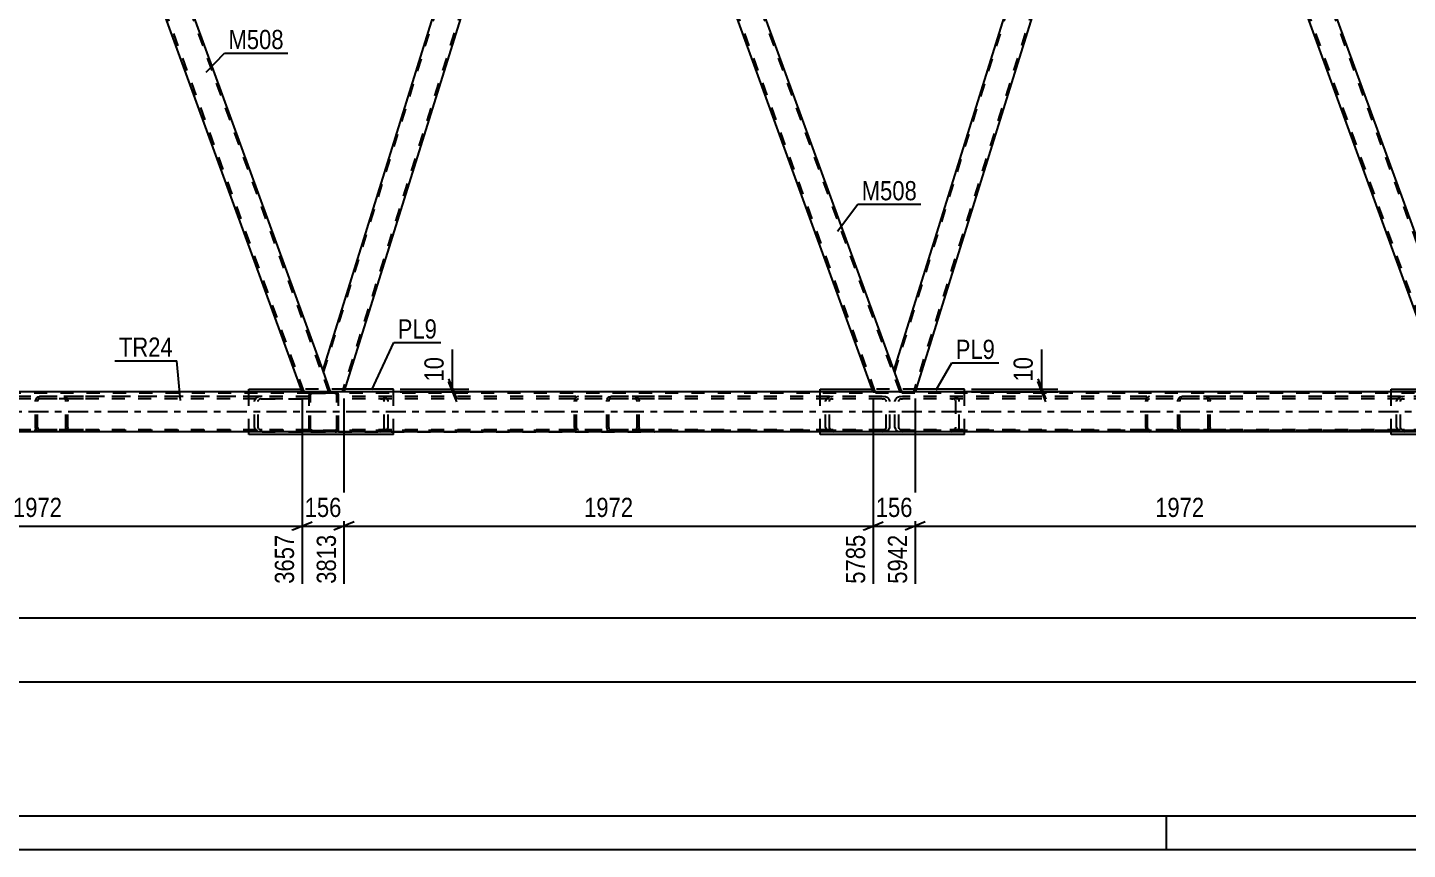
# Model space of a CAD drawing. Header units: millimetres. Extents: x -808 to 381, y -747 to 94.
# Drawn here: x -628.6 to -423, y -746.7 to -624.1 of the extents above; entities that cross this region are included whole.
import ezdxf

# ---------------------------------------------------------------- set-up
doc = ezdxf.new("R2010")
doc.units = ezdxf.units.MM
doc.linetypes.add('DXK_LINE_DOT2', pattern=[3.9198, 1.9599, -1.9599])
doc.linetypes.add('DXK_LINE_DOT3', pattern=[5.9187, 2.979, -0.9799, 0.9799, -0.9799])
doc.styles.add('Arial Narrow', font='ARIALN.TTF', dxfattribs={"height": 0.2})

# ---------------------------------------------------------------- blocks, each defined once
blk = doc.blocks.new('Unknown-232923327-64945')
at = {"color": 5, "linetype": 'Continuous'}
for p, q in [((-802.88, -741.68), (376.12, -741.68)), ((-458.88, -746.68), (-458.88, -741.68)), ((-807.88, -746.68), (381.12, -746.68))]:
    blk.add_line(p, q, dxfattribs=at)
blk = doc.blocks.new('Part-232923327-77281 - 77190')
at = {"color": 7, "linetype": 'DXK_LINE_DOT2'}
for p, q in [((-458.48, -679.14), (-464.3, -679.14)), ((-458.48, -679.46), (-464.3, -679.46)), ((-461.93, -679.53), (-461.97, -679.78)), ((-461.97, -683.78), (-461.97, -679.78)), ((-461.8, -679.33), (-461.93, -679.53)), ((-461.61, -679.19), (-461.8, -679.33)), ((-461.68, -679.78), (-461.66, -679.66)), ((-461.68, -683.78), (-461.68, -679.78)), ((-461.66, -679.66), (-461.6, -679.55)), ((-461.39, -679.14), (-461.61, -679.19)), ((-461.6, -679.55), (-461.5, -679.48)), ((-461.5, -679.48), (-461.39, -679.46)), ((-458.48, -684.1), (-464.3, -684.1)), ((-458.48, -684.42), (-464.3, -684.42)), ((-461.97, -683.78), (-461.93, -684.02)), ((-461.93, -684.02), (-461.8, -684.23)), ((-461.8, -684.23), (-461.61, -684.37)), ((-461.66, -683.9), (-461.68, -683.78)), ((-461.6, -684.01), (-461.66, -683.9)), ((-461.61, -684.37), (-461.39, -684.42)), ((-461.5, -684.08), (-461.6, -684.01)), ((-461.39, -684.1), (-461.5, -684.08))]:
    blk.add_line(p, q, dxfattribs=at)
blk = doc.blocks.new('Part-232923327-77282 - 77190')
at = {"color": 7, "linetype": 'DXK_LINE_DOT2'}
for p, q in [((-543.61, -679.14), (-549.44, -679.14)), ((-543.61, -679.46), (-549.44, -679.46)), ((-547.06, -679.53), (-547.11, -679.78)), ((-547.11, -683.78), (-547.11, -679.78)), ((-546.94, -679.33), (-547.06, -679.53)), ((-546.75, -679.19), (-546.94, -679.33)), ((-546.82, -679.78), (-546.79, -679.66)), ((-546.82, -683.78), (-546.82, -679.78)), ((-546.79, -679.66), (-546.73, -679.55)), ((-546.52, -679.14), (-546.75, -679.19)), ((-546.73, -679.55), (-546.64, -679.48)), ((-546.64, -679.48), (-546.52, -679.46)), ((-543.61, -684.1), (-549.44, -684.1)), ((-543.61, -684.42), (-549.44, -684.42)), ((-547.11, -683.78), (-547.06, -684.02)), ((-547.06, -684.02), (-546.94, -684.23)), ((-546.94, -684.23), (-546.75, -684.37)), ((-546.79, -683.9), (-546.82, -683.78)), ((-546.73, -684.01), (-546.79, -683.9)), ((-546.75, -684.37), (-546.52, -684.42)), ((-546.64, -684.08), (-546.73, -684.01)), ((-546.52, -684.1), (-546.64, -684.08))]:
    blk.add_line(p, q, dxfattribs=at)
blk = doc.blocks.new('Part-232923327-77221 - 77190')
at = {"color": 7, "linetype": 'DXK_LINE_DOT2'}
for p, q in [((-499.28, -679.53), (-499.37, -679.78)), ((-499.37, -683.78), (-499.37, -679.78)), ((-498.79, -679.78), (-498.74, -679.66)), ((-498.79, -683.78), (-498.79, -679.78)), ((-498.21, -679.14), (-498.65, -679.19)), ((-498.43, -679.48), (-498.21, -679.46)), ((-450.03, -679.14), (-498.21, -679.14)), ((-450.03, -679.46), (-498.21, -679.46)), ((-490.48, -679.19), (-490.93, -679.14)), ((-490.93, -679.46), (-490.7, -679.48)), ((-490.39, -679.66), (-490.34, -679.78)), ((-490.34, -679.78), (-490.34, -683.78)), ((-489.76, -679.78), (-489.85, -679.53)), ((-489.76, -683.78), (-489.76, -679.78)), ((-499.37, -683.78), (-499.28, -684.02)), ((-498.74, -683.9), (-498.79, -683.78)), ((-498.65, -684.37), (-498.21, -684.42)), ((-498.21, -684.1), (-498.43, -684.08)), ((-450.03, -684.1), (-498.21, -684.1)), ((-450.03, -684.42), (-498.21, -684.42)), ((-490.7, -684.08), (-490.93, -684.1)), ((-490.93, -684.42), (-490.48, -684.37)), ((-490.34, -683.78), (-490.39, -683.9)), ((-489.85, -684.02), (-489.76, -683.78))]:
    blk.add_line(p, q, dxfattribs=at)
for centre, radius, start, end in [((-498.47, -680.26), 1.09, 99.5182, 138.0637), ((-498.34, -680.02), 0.545, 99.5182, 138.0637), ((-490.79, -680.02), 0.545, 41.9363, 80.4819), ((-490.66, -680.26), 1.09, 41.9363, 80.4819), ((-498.47, -683.3), 1.09, 221.9363, 260.4819), ((-498.34, -683.54), 0.545, 221.9363, 260.4819), ((-490.79, -683.54), 0.545, 279.5182, 318.0637), ((-490.66, -683.3), 1.09, 279.5182, 318.0637)]:
    blk.add_arc(centre, radius, start, end, dxfattribs=at)
blk = doc.blocks.new('Part-232923327-77222 - 77190')
at = {"color": 7, "linetype": 'DXK_LINE_DOT2'}
for p, q in [((-457.17, -679.78), (-457.12, -679.53)), ((-457.17, -683.78), (-457.17, -679.78)), ((-457.12, -679.53), (-457, -679.33)), ((-457, -679.33), (-456.81, -679.19)), ((-456.86, -679.66), (-456.88, -679.78)), ((-456.88, -683.78), (-456.88, -679.78)), ((-456.79, -679.55), (-456.86, -679.66)), ((-456.81, -679.19), (-456.59, -679.14)), ((-456.7, -679.48), (-456.79, -679.55)), ((-456.59, -679.46), (-456.7, -679.48)), ((-416.13, -679.14), (-456.59, -679.14)), ((-416.13, -679.46), (-456.59, -679.46)), ((-452.95, -679.14), (-452.72, -679.19)), ((-452.84, -679.48), (-452.95, -679.46)), ((-452.74, -679.55), (-452.84, -679.48)), ((-452.68, -679.66), (-452.74, -679.55)), ((-452.72, -679.19), (-452.54, -679.33)), ((-452.66, -679.78), (-452.68, -679.66)), ((-452.66, -683.78), (-452.66, -679.78)), ((-452.54, -679.33), (-452.41, -679.53)), ((-452.41, -679.53), (-452.36, -679.78)), ((-452.36, -683.78), (-452.36, -679.78)), ((-424.49, -679.53), (-424.58, -679.78)), ((-424.58, -683.78), (-424.58, -679.78)), ((-423.99, -679.78), (-423.95, -679.66)), ((-423.99, -683.78), (-423.99, -679.78)), ((-423.41, -679.14), (-423.86, -679.19)), ((-423.63, -679.48), (-423.41, -679.46)), ((-415.69, -679.19), (-416.13, -679.14)), ((-416.13, -679.46), (-415.91, -679.48)), ((-415.59, -679.66), (-415.55, -679.78)), ((-415.55, -683.78), (-415.55, -679.78)), ((-414.97, -679.78), (-415.06, -679.53)), ((-414.97, -683.78), (-414.97, -679.78)), ((-457.12, -684.02), (-457.17, -683.78)), ((-457, -684.23), (-457.12, -684.02)), ((-456.81, -684.37), (-457, -684.23)), ((-456.88, -683.78), (-456.86, -683.9)), ((-456.86, -683.9), (-456.79, -684.01)), ((-456.59, -684.42), (-456.81, -684.37)), ((-456.79, -684.01), (-456.7, -684.08)), ((-456.7, -684.08), (-456.59, -684.1)), ((-416.13, -684.1), (-456.59, -684.1)), ((-423.41, -684.42), (-456.59, -684.42)), ((-452.95, -684.1), (-452.84, -684.08)), ((-452.72, -684.37), (-452.95, -684.42)), ((-416.13, -684.42), (-452.95, -684.42)), ((-452.84, -684.08), (-452.74, -684.01)), ((-452.74, -684.01), (-452.68, -683.9)), ((-452.54, -684.23), (-452.72, -684.37)), ((-452.68, -683.9), (-452.66, -683.78)), ((-452.41, -684.02), (-452.54, -684.23)), ((-452.36, -683.78), (-452.41, -684.02)), ((-424.58, -683.78), (-424.49, -684.02)), ((-423.95, -683.9), (-423.99, -683.78)), ((-423.86, -684.37), (-423.41, -684.42)), ((-423.41, -684.1), (-423.63, -684.08)), ((-415.91, -684.08), (-416.13, -684.1)), ((-416.13, -684.42), (-415.69, -684.37)), ((-415.55, -683.78), (-415.59, -683.9)), ((-415.06, -684.02), (-414.97, -683.78))]:
    blk.add_line(p, q, dxfattribs=at)
for centre, radius, start, end in [((-423.68, -680.26), 1.09, 99.5182, 138.0637), ((-423.54, -680.02), 0.545, 99.5182, 138.0637), ((-416, -680.02), 0.545, 41.9363, 80.4819), ((-415.87, -680.26), 1.09, 41.9363, 80.4819), ((-423.68, -683.3), 1.09, 221.9363, 260.4819), ((-423.54, -683.54), 0.545, 221.9363, 260.4819), ((-416, -683.54), 0.545, 279.5182, 318.0637), ((-415.87, -683.3), 1.09, 279.5182, 318.0637)]:
    blk.add_arc(centre, radius, start, end, dxfattribs=at)
blk = doc.blocks.new('Part-232923327-77223 - 77190')
at = {"color": 7, "linetype": 'DXK_LINE_DOT2'}
for p, q in [((-582.29, -684.42), (-582.29, -679.14)), ((-535.17, -679.14), (-582.29, -679.14)), ((-535.17, -679.46), (-582.29, -679.46)), ((-575.62, -679.19), (-576.06, -679.14)), ((-576.06, -679.46), (-575.84, -679.48)), ((-575.52, -679.66), (-575.48, -679.78)), ((-575.48, -683.78), (-575.48, -679.78)), ((-574.9, -679.78), (-574.98, -679.53)), ((-574.9, -683.78), (-574.9, -679.78)), ((-535.17, -684.1), (-582.29, -684.1)), ((-582.29, -684.42), (-535.17, -684.42)), ((-575.84, -684.08), (-576.06, -684.1)), ((-576.06, -684.42), (-575.62, -684.37)), ((-575.48, -683.78), (-575.52, -683.9)), ((-574.98, -684.02), (-574.9, -683.78))]:
    blk.add_line(p, q, dxfattribs=at)
for centre, radius, start, end in [((-575.93, -680.02), 0.545, 41.9363, 80.4819), ((-575.8, -680.26), 1.09, 41.9363, 80.4819), ((-575.93, -683.54), 0.545, 279.5182, 318.0637), ((-575.8, -683.3), 1.09, 279.5182, 318.0637)]:
    blk.add_arc(centre, radius, start, end, dxfattribs=at)
blk = doc.blocks.new('Part-232923327-77224 - 77190')
at = {"color": 7, "linetype": 'DXK_LINE_DOT2'}
for p, q in [((-542.3, -679.78), (-542.26, -679.53)), ((-542.3, -683.78), (-542.3, -679.78)), ((-542.26, -679.53), (-542.13, -679.33)), ((-542.13, -679.33), (-541.94, -679.19)), ((-541.99, -679.66), (-542.01, -679.78)), ((-542.01, -683.78), (-542.01, -679.78)), ((-541.93, -679.55), (-541.99, -679.66)), ((-541.94, -679.19), (-541.72, -679.14)), ((-541.83, -679.48), (-541.93, -679.55)), ((-541.72, -679.46), (-541.83, -679.48)), ((-501.27, -679.14), (-541.72, -679.14)), ((-501.27, -679.46), (-541.72, -679.46)), ((-538.08, -679.14), (-537.86, -679.19)), ((-537.97, -679.48), (-538.08, -679.46)), ((-537.88, -679.55), (-537.97, -679.48)), ((-537.81, -679.66), (-537.88, -679.55)), ((-537.86, -679.19), (-537.67, -679.33)), ((-537.79, -679.78), (-537.81, -679.66)), ((-537.79, -683.78), (-537.79, -679.78)), ((-537.67, -679.33), (-537.54, -679.53)), ((-537.54, -679.53), (-537.5, -679.78)), ((-537.5, -683.78), (-537.5, -679.78)), ((-509.62, -679.53), (-509.71, -679.78)), ((-509.71, -683.78), (-509.71, -679.78)), ((-509.13, -679.78), (-509.08, -679.66)), ((-509.13, -683.78), (-509.13, -679.78)), ((-508.54, -679.14), (-508.99, -679.19)), ((-508.77, -679.48), (-508.54, -679.46)), ((-500.82, -679.19), (-501.27, -679.14)), ((-501.27, -679.46), (-501.04, -679.48)), ((-500.73, -679.66), (-500.68, -679.78)), ((-500.68, -683.78), (-500.68, -679.78)), ((-500.1, -679.78), (-500.19, -679.53)), ((-500.1, -683.78), (-500.1, -679.78)), ((-542.26, -684.02), (-542.3, -683.78)), ((-542.13, -684.23), (-542.26, -684.02)), ((-541.94, -684.37), (-542.13, -684.23)), ((-542.01, -683.78), (-541.99, -683.9)), ((-541.99, -683.9), (-541.93, -684.01)), ((-541.72, -684.42), (-541.94, -684.37)), ((-541.93, -684.01), (-541.83, -684.08)), ((-541.83, -684.08), (-541.72, -684.1)), ((-501.27, -684.1), (-541.72, -684.1)), ((-508.54, -684.42), (-541.72, -684.42)), ((-538.08, -684.1), (-537.97, -684.08)), ((-537.86, -684.37), (-538.08, -684.42)), ((-501.27, -684.42), (-538.08, -684.42)), ((-537.97, -684.08), (-537.88, -684.01)), ((-537.88, -684.01), (-537.81, -683.9)), ((-537.67, -684.23), (-537.86, -684.37)), ((-537.81, -683.9), (-537.79, -683.78)), ((-537.54, -684.02), (-537.67, -684.23)), ((-537.5, -683.78), (-537.54, -684.02)), ((-509.71, -683.78), (-509.62, -684.02)), ((-509.08, -683.9), (-509.13, -683.78)), ((-508.99, -684.37), (-508.54, -684.42)), ((-508.54, -684.1), (-508.77, -684.08)), ((-501.04, -684.08), (-501.27, -684.1)), ((-501.27, -684.42), (-500.82, -684.37)), ((-500.68, -683.78), (-500.73, -683.9)), ((-500.19, -684.02), (-500.1, -683.78))]:
    blk.add_line(p, q, dxfattribs=at)
for centre, radius, start, end in [((-508.81, -680.26), 1.09, 99.5182, 138.0637), ((-508.68, -680.02), 0.545, 99.5182, 138.0637), ((-501.13, -680.02), 0.545, 41.9363, 80.4819), ((-501, -680.26), 1.09, 41.9363, 80.4819), ((-508.81, -683.3), 1.09, 221.9363, 260.4819), ((-508.68, -683.54), 0.545, 221.9363, 260.4819), ((-501.13, -683.54), 0.545, 279.5182, 318.0637), ((-501, -683.3), 1.09, 279.5182, 318.0637)]:
    blk.add_arc(centre, radius, start, end, dxfattribs=at)
blk = doc.blocks.new('Part-232923327-77225 - 77190')
at = {"color": 7, "linetype": 'DXK_LINE_DOT2'}
for p, q in [((-669.55, -679.53), (-669.64, -679.78)), ((-669.64, -683.78), (-669.64, -679.78)), ((-669.06, -679.78), (-669.01, -679.66)), ((-669.06, -683.78), (-669.06, -679.78)), ((-668.47, -679.14), (-668.92, -679.19)), ((-668.7, -679.48), (-668.47, -679.46)), ((-620.3, -679.14), (-668.47, -679.14)), ((-620.3, -679.46), (-668.47, -679.46)), ((-660.75, -679.19), (-661.19, -679.14)), ((-661.19, -679.46), (-660.97, -679.48)), ((-660.66, -679.66), (-660.61, -679.78)), ((-660.61, -679.78), (-660.61, -683.78)), ((-660.03, -679.78), (-660.12, -679.53)), ((-660.03, -683.78), (-660.03, -679.78)), ((-669.64, -683.78), (-669.55, -684.02)), ((-669.01, -683.9), (-669.06, -683.78)), ((-668.92, -684.37), (-668.47, -684.42)), ((-668.47, -684.1), (-668.7, -684.08)), ((-620.3, -684.1), (-668.47, -684.1)), ((-620.3, -684.42), (-668.47, -684.42)), ((-668.47, -684.42), (-668.47, -684.42)), ((-660.97, -684.08), (-661.19, -684.1)), ((-661.19, -684.42), (-660.86, -684.38)), ((-660.86, -684.38), (-660.75, -684.37)), ((-660.61, -683.78), (-660.66, -683.9)), ((-660.12, -684.02), (-660.03, -683.78))]:
    blk.add_line(p, q, dxfattribs=at)
for centre, radius, start, end in [((-668.74, -680.26), 1.09, 99.5182, 138.0637), ((-668.61, -680.02), 0.545, 99.5182, 138.0637), ((-661.06, -680.02), 0.545, 41.9363, 80.4819), ((-660.93, -680.26), 1.09, 41.9363, 80.4819), ((-668.74, -683.3), 1.09, 221.9363, 260.4819), ((-668.61, -683.54), 0.545, 221.9363, 260.4819), ((-661.06, -683.54), 0.545, 279.5182, 318.0637), ((-660.93, -683.3), 1.09, 279.5182, 318.0637)]:
    blk.add_arc(centre, radius, start, end, dxfattribs=at)
blk = doc.blocks.new('Part-232923327-77226 - 77190')
at = {"color": 7, "linetype": 'DXK_LINE_DOT2'}
for p, q in [((-627.44, -679.78), (-627.39, -679.53)), ((-627.44, -683.78), (-627.44, -679.78)), ((-627.39, -679.53), (-627.27, -679.33)), ((-627.27, -679.33), (-627.08, -679.19)), ((-627.12, -679.66), (-627.15, -679.78)), ((-627.15, -683.78), (-627.15, -679.78)), ((-627.06, -679.55), (-627.12, -679.66)), ((-627.08, -679.19), (-626.85, -679.14)), ((-626.97, -679.48), (-627.06, -679.55)), ((-626.85, -679.46), (-626.97, -679.48)), ((-593.68, -679.14), (-626.85, -679.14)), ((-586.69, -679.46), (-626.85, -679.46)), ((-586.69, -679.14), (-623.22, -679.14)), ((-623.22, -679.14), (-622.99, -679.19)), ((-623.1, -679.48), (-623.22, -679.46)), ((-623.01, -679.55), (-623.1, -679.48)), ((-622.95, -679.66), (-623.01, -679.55)), ((-622.99, -679.19), (-622.8, -679.33)), ((-622.92, -679.78), (-622.95, -679.66)), ((-622.92, -683.78), (-622.92, -679.78)), ((-622.8, -679.33), (-622.68, -679.53)), ((-622.68, -679.53), (-622.63, -679.78)), ((-622.63, -683.78), (-622.63, -679.78)), ((-594.75, -679.53), (-594.84, -679.78)), ((-594.84, -683.78), (-594.84, -679.78)), ((-594.26, -679.78), (-594.22, -679.66)), ((-594.26, -683.78), (-594.26, -679.78)), ((-593.68, -679.14), (-594.12, -679.19)), ((-593.9, -679.48), (-593.68, -679.46)), ((-593.68, -679.46), (-586.69, -679.46)), ((-586.69, -684.42), (-586.69, -679.14)), ((-627.39, -684.02), (-627.44, -683.78)), ((-627.27, -684.23), (-627.39, -684.02)), ((-627.08, -684.37), (-627.27, -684.23)), ((-627.15, -683.78), (-627.12, -683.9)), ((-627.12, -683.9), (-627.06, -684.01)), ((-626.85, -684.42), (-627.08, -684.37)), ((-627.06, -684.01), (-626.97, -684.08)), ((-626.97, -684.08), (-626.85, -684.1)), ((-586.69, -684.1), (-626.85, -684.1)), ((-586.69, -684.42), (-626.85, -684.42)), ((-623.22, -684.1), (-623.1, -684.08)), ((-622.99, -684.37), (-623.22, -684.42)), ((-623.1, -684.08), (-623.01, -684.01)), ((-623.01, -684.01), (-622.95, -683.9)), ((-622.8, -684.23), (-622.99, -684.37)), ((-622.95, -683.9), (-622.92, -683.78)), ((-622.68, -684.02), (-622.8, -684.23)), ((-622.63, -683.78), (-622.68, -684.02)), ((-594.84, -683.78), (-594.75, -684.02)), ((-594.22, -683.9), (-594.26, -683.78)), ((-594.12, -684.37), (-593.68, -684.42)), ((-593.68, -684.1), (-593.9, -684.08)), ((-593.68, -684.42), (-586.69, -684.42))]:
    blk.add_line(p, q, dxfattribs=at)
for centre, radius, start, end in [((-593.94, -680.26), 1.09, 99.5182, 138.0637), ((-593.81, -680.02), 0.545, 99.5182, 138.0637), ((-593.94, -683.3), 1.09, 221.9363, 260.4819), ((-593.81, -683.54), 0.545, 221.9363, 260.4819)]:
    blk.add_arc(centre, radius, start, end, dxfattribs=at)
blk = doc.blocks.new('Part-232923327-77229 - 77190')
at = {"color": 7, "linetype": 'DXK_LINE_DOT2'}
for p, q in [((-586.66, -678.71), (-586.69, -678.9)), ((-586.44, -678.8), (-586.38, -678.73)), ((-586.23, -678.42), (-586.4, -678.45)), ((-586.38, -678.73), (-586.31, -678.67)), ((-586.31, -678.67), (-586.21, -678.66)), ((-586.21, -678.42), (-586.23, -678.42)), ((-582.77, -678.42), (-586.21, -678.42)), ((-586.21, -678.66), (-582.77, -678.66)), ((-582.76, -678.42), (-582.77, -678.42)), ((-582.77, -678.66), (-582.68, -678.67)), ((-582.59, -678.45), (-582.76, -678.42)), ((-582.68, -678.67), (-582.6, -678.73)), ((-582.6, -678.73), (-582.55, -678.8)), ((-582.29, -678.9), (-582.33, -678.71)), ((-586.69, -683.94), (-586.69, -678.9)), ((-586.45, -678.9), (-586.44, -678.8)), ((-586.45, -683.94), (-586.45, -678.9)), ((-582.55, -678.8), (-582.53, -678.9)), ((-582.53, -683.94), (-582.53, -678.9)), ((-582.29, -683.94), (-582.29, -678.9)), ((-586.69, -683.94), (-586.66, -684.12)), ((-586.44, -684.03), (-586.45, -683.94)), ((-586.38, -684.11), (-586.44, -684.03)), ((-586.4, -684.38), (-586.21, -684.42)), ((-586.31, -684.16), (-586.38, -684.11)), ((-586.21, -684.18), (-586.31, -684.16)), ((-586.21, -684.18), (-582.77, -684.18)), ((-586.21, -684.42), (-582.77, -684.42)), ((-582.68, -684.16), (-582.77, -684.18)), ((-582.77, -684.42), (-582.59, -684.38)), ((-582.6, -684.11), (-582.68, -684.16)), ((-582.55, -684.03), (-582.6, -684.11)), ((-582.53, -683.94), (-582.55, -684.03)), ((-582.33, -684.12), (-582.29, -683.94))]:
    blk.add_line(p, q, dxfattribs=at)
for centre, start, end in [((-586.21, -678.9), 112.5, 157.5), ((-582.77, -678.9), 22.5, 67.5), ((-586.21, -683.94), 202.5, 247.5), ((-582.77, -683.94), 292.5, 337.5)]:
    blk.add_arc(centre, 0.48, start, end, dxfattribs=at)
blk = doc.blocks.new('Part-232923327-77248 - 77190')
at = {"color": 7, "linetype": 'DXK_LINE_DOT2'}
for p, q in [((-456.77, -558.7), (-461.03, -558.7)), ((-459.95, -561.67), (-461.03, -558.7)), ((-460.78, -558.7), (-417.2, -678.42)), ((-413.46, -678.42), (-457.03, -558.7)), ((-413.2, -678.42), (-414.38, -675.17)), ((-417.46, -678.42), (-413.2, -678.42))]:
    blk.add_line(p, q, dxfattribs=at)
at = {"color": 2, "linetype": 'Continuous'}
for p, q in [((-414.38, -675.17), (-456.77, -558.7)), ((-417.46, -678.42), (-459.95, -561.67))]:
    blk.add_line(p, q, dxfattribs=at)
blk = doc.blocks.new('Part-232923327-77250 - 77190')
at = {"color": 7, "linetype": 'DXK_LINE_DOT2'}
for p, q in [((-541.91, -558.7), (-546.16, -558.7)), ((-545.09, -561.67), (-546.16, -558.7)), ((-545.91, -558.7), (-502.34, -678.42)), ((-498.59, -678.42), (-542.16, -558.7)), ((-498.33, -678.42), (-499.52, -675.17)), ((-502.59, -678.42), (-498.33, -678.42))]:
    blk.add_line(p, q, dxfattribs=at)
at = {"color": 2, "linetype": 'Continuous'}
for p, q in [((-499.52, -675.17), (-541.91, -558.7)), ((-502.59, -678.42), (-545.09, -561.67))]:
    blk.add_line(p, q, dxfattribs=at)
blk = doc.blocks.new('Part-232923327-77252 - 77190')
at = {"color": 7, "linetype": 'DXK_LINE_DOT2'}
for p, q in [((-627.04, -558.7), (-631.3, -558.7)), ((-630.22, -561.67), (-631.3, -558.7)), ((-631.04, -558.7), (-587.47, -678.42)), ((-583.72, -678.42), (-627.3, -558.7)), ((-583.47, -678.42), (-584.65, -675.17)), ((-587.73, -678.42), (-583.47, -678.42))]:
    blk.add_line(p, q, dxfattribs=at)
at = {"color": 2, "linetype": 'Continuous'}
for p, q in [((-584.65, -675.17), (-627.04, -558.7)), ((-587.73, -678.42), (-630.22, -561.67))]:
    blk.add_line(p, q, dxfattribs=at)
blk = doc.blocks.new('Part-232923327-77257 - 77190')
at = {"color": 2, "linetype": 'Continuous'}
for p, q in [((-463.22, -558.7), (-499.52, -675.17)), ((-461.03, -558.7), (-459.95, -561.67)), ((-459.95, -561.67), (-496.34, -678.42)), ((-498.33, -678.42), (-499.52, -675.17))]:
    blk.add_line(p, q, dxfattribs=at)
at = {"color": 7, "linetype": 'DXK_LINE_DOT2'}
for p, q in [((-499.38, -675.54), (-462.96, -558.7)), ((-463.22, -558.7), (-461.03, -558.7)), ((-460.09, -561.3), (-496.59, -678.42)), ((-496.34, -678.42), (-498.33, -678.42))]:
    blk.add_line(p, q, dxfattribs=at)
blk = doc.blocks.new('Part-232923327-77259 - 77190')
at = {"color": 2, "linetype": 'Continuous'}
for p, q in [((-548.35, -558.7), (-584.65, -675.17)), ((-546.16, -558.7), (-545.09, -561.67)), ((-545.09, -561.67), (-581.48, -678.42)), ((-583.47, -678.42), (-584.65, -675.17))]:
    blk.add_line(p, q, dxfattribs=at)
at = {"color": 7, "linetype": 'DXK_LINE_DOT2'}
for p, q in [((-584.52, -675.54), (-548.1, -558.7)), ((-548.35, -558.7), (-546.16, -558.7)), ((-545.22, -561.3), (-581.73, -678.42)), ((-581.48, -678.42), (-583.47, -678.42))]:
    blk.add_line(p, q, dxfattribs=at)
blk = doc.blocks.new('Part-232923327-77309 - 77190')
at = {"color": 2, "linetype": 'Continuous'}
for p, q in [((-595.64, -678.42), (-595.64, -678.02)), ((-595.64, -678.02), (-587.87, -678.02)), ((-574.1, -678.02), (-581.35, -678.02)), ((-574.1, -678.42), (-574.1, -678.02)), ((-595.64, -684.82), (-595.64, -684.42)), ((-574.1, -684.82), (-595.64, -684.82)), ((-574.1, -684.82), (-574.1, -684.42))]:
    blk.add_line(p, q, dxfattribs=at)
at = {"color": 7, "linetype": 'DXK_LINE_DOT2'}
for p, q in [((-595.64, -684.42), (-595.64, -678.42)), ((-581.35, -678.02), (-587.87, -678.02)), ((-574.1, -684.42), (-574.1, -678.42))]:
    blk.add_line(p, q, dxfattribs=at)
blk = doc.blocks.new('Part-232923327-77310 - 77190')
at = {"color": 2, "linetype": 'Continuous'}
for p, q in [((-510.51, -678.42), (-510.51, -678.02)), ((-510.51, -678.02), (-502.74, -678.02)), ((-488.96, -678.02), (-496.22, -678.02)), ((-488.96, -678.42), (-488.96, -678.02)), ((-510.51, -684.82), (-510.51, -684.42)), ((-488.96, -684.82), (-510.51, -684.82)), ((-488.96, -684.82), (-488.96, -684.42))]:
    blk.add_line(p, q, dxfattribs=at)
at = {"color": 7, "linetype": 'DXK_LINE_DOT2'}
for p, q in [((-510.51, -684.42), (-510.51, -678.42)), ((-496.22, -678.02), (-502.74, -678.02)), ((-488.96, -684.42), (-488.96, -678.42))]:
    blk.add_line(p, q, dxfattribs=at)
blk = doc.blocks.new('Part-232923327-77311 - 77190')
at = {"color": 2, "linetype": 'Continuous'}
for p, q in [((-425.38, -678.42), (-425.38, -678.02)), ((-425.38, -678.02), (-417.6, -678.02)), ((-403.83, -678.02), (-411.08, -678.02)), ((-403.83, -678.42), (-403.83, -678.02)), ((-425.38, -684.82), (-425.38, -684.42)), ((-403.83, -684.82), (-425.38, -684.82)), ((-403.83, -684.82), (-403.83, -684.42))]:
    blk.add_line(p, q, dxfattribs=at)
at = {"color": 7, "linetype": 'DXK_LINE_DOT2'}
for p, q in [((-425.38, -684.42), (-425.38, -678.42)), ((-411.08, -678.02), (-417.6, -678.02)), ((-403.83, -684.42), (-403.83, -678.42))]:
    blk.add_line(p, q, dxfattribs=at)
blk = doc.blocks.new('Part-232923327-77354 - 77190')
at = {"color": 7, "linetype": 'DXK_LINE_DOT2'}
for p, q in [((-57.35, -678.66), (-734.01, -678.66)), ((-57.35, -684.18), (-734.01, -684.18))]:
    blk.add_line(p, q, dxfattribs=at)
at = {"color": 2, "linetype": 'Continuous'}
for p, q in [((-57.35, -678.42), (-730.01, -678.42)), ((-57.35, -684.42), (-730.01, -684.42))]:
    blk.add_line(p, q, dxfattribs=at)
at = {"color": 7, "linetype": 'DXK_LINE_DOT3'}
blk.add_line((-57.35, -681.42), (-734.01, -681.42), dxfattribs=at)
blk = doc.blocks.new('StraightDimension-232923327-98972 - 77190')
at = {"color": 7, "linetype": 'Continuous'}
blk.add_line((-734.01, -712.13), (-45.25, -712.13), dxfattribs=at)
blk = doc.blocks.new('StraightDimension-232923327-99629 - 77190')
at = {"color": 7, "linetype": 'Continuous'}
for p, q in [((-496.34, -679.42), (-496.34, -707.06)), ((-417.46, -679.42), (-417.46, -707.06)), ((-494.84, -697.85), (-497.84, -699.05)), ((-496.34, -698.45), (-417.46, -698.45)), ((-418.96, -699.05), (-415.96, -697.85))]:
    blk.add_line(p, q, dxfattribs=at)
at = {"color": 0}
blk.add_wipeout([(-452.64, -697.7), (-452.64, -693.5), (-461.16, -693.5), (-461.16, -697.7)], dxfattribs=at)
at = {"color": 0, "linetype": 'Continuous'}
blk.add_wipeout([(-418.06, -699.15), (-422.26, -699.15), (-422.26, -707.66), (-418.06, -707.66)], dxfattribs=at)
at = {"color": 3, "style": 'Arial Narrow'}
blk.add_text('1972', height=2.863, dxfattribs=at).set_placement((-460.56, -697.1))
at = {"color": 3, "linetype": 'Continuous', "style": 'Arial Narrow'}
blk.add_text('7914', height=2.863, rotation=90.0002, dxfattribs=at).set_placement((-418.66, -707.06))
blk = doc.blocks.new('StraightDimension-232923327-99038 - 77190')
at = {"color": 7, "linetype": 'Continuous'}
blk.add_line((-773.08, -721.67), (-44.45, -721.67), dxfattribs=at)
blk = doc.blocks.new('StraightDimension-232923327-99630 - 77190')
at = {"color": 7, "linetype": 'Continuous'}
for p, q in [((-502.59, -679.42), (-502.59, -707.06)), ((-496.34, -679.42), (-496.34, -707.06)), ((-504.09, -699.05), (-501.09, -697.85)), ((-502.59, -698.45), (-496.34, -698.45)), ((-494.84, -697.85), (-497.84, -699.05))]:
    blk.add_line(p, q, dxfattribs=at)
at = {"color": 0}
blk.add_wipeout([(-496.12, -697.7), (-496.12, -693.5), (-502.81, -693.5), (-502.81, -697.7)], dxfattribs=at)
at = {"color": 0, "linetype": 'Continuous'}
blk.add_wipeout([(-496.94, -699.15), (-501.14, -699.15), (-501.14, -707.66), (-496.94, -707.66)], dxfattribs=at)
at = {"color": 3, "style": 'Arial Narrow'}
blk.add_text('156', height=2.863, dxfattribs=at).set_placement((-502.21, -697.1))
at = {"color": 3, "linetype": 'Continuous', "style": 'Arial Narrow'}
blk.add_text('5942', height=2.863, rotation=90.0002, dxfattribs=at).set_placement((-497.54, -707.06))
blk = doc.blocks.new('StraightDimension-232923327-99631 - 77190')
at = {"color": 7, "linetype": 'Continuous'}
for p, q in [((-581.48, -679.42), (-581.48, -707.06)), ((-502.59, -679.42), (-502.59, -707.06)), ((-579.98, -697.85), (-582.98, -699.05)), ((-581.48, -698.45), (-502.59, -698.45)), ((-504.09, -699.05), (-501.09, -697.85))]:
    blk.add_line(p, q, dxfattribs=at)
at = {"color": 0}
blk.add_wipeout([(-537.78, -697.7), (-537.78, -693.5), (-546.29, -693.5), (-546.29, -697.7)], dxfattribs=at)
at = {"color": 0, "linetype": 'Continuous'}
blk.add_wipeout([(-503.19, -699.15), (-507.39, -699.15), (-507.39, -707.66), (-503.19, -707.66)], dxfattribs=at)
at = {"color": 3, "style": 'Arial Narrow'}
blk.add_text('1972', height=2.863, dxfattribs=at).set_placement((-545.69, -697.1))
at = {"color": 3, "linetype": 'Continuous', "style": 'Arial Narrow'}
blk.add_text('5785', height=2.863, rotation=90.0002, dxfattribs=at).set_placement((-503.79, -707.06))
blk = doc.blocks.new('StraightDimension-232923327-99632 - 77190')
at = {"color": 7, "linetype": 'Continuous'}
for p, q in [((-587.73, -679.42), (-587.73, -707.06)), ((-581.48, -679.42), (-581.48, -707.06)), ((-589.23, -699.05), (-586.23, -697.85)), ((-587.73, -698.45), (-581.48, -698.45)), ((-579.98, -697.85), (-582.98, -699.05))]:
    blk.add_line(p, q, dxfattribs=at)
at = {"color": 0}
blk.add_wipeout([(-581.26, -697.7), (-581.26, -693.5), (-587.94, -693.5), (-587.94, -697.7)], dxfattribs=at)
at = {"color": 0, "linetype": 'Continuous'}
blk.add_wipeout([(-582.08, -699.15), (-586.28, -699.15), (-586.28, -707.66), (-582.08, -707.66)], dxfattribs=at)
at = {"color": 3, "style": 'Arial Narrow'}
blk.add_text('156', height=2.863, dxfattribs=at).set_placement((-587.34, -697.1))
at = {"color": 3, "linetype": 'Continuous', "style": 'Arial Narrow'}
blk.add_text('3813', height=2.863, rotation=90.0002, dxfattribs=at).set_placement((-582.68, -707.06))
blk = doc.blocks.new('StraightDimension-232923327-99633 - 77190')
at = {"color": 7, "linetype": 'Continuous'}
for p, q in [((-666.61, -679.42), (-666.61, -707.06)), ((-587.73, -679.42), (-587.73, -707.06)), ((-665.11, -697.85), (-668.11, -699.05)), ((-666.61, -698.45), (-587.73, -698.45)), ((-589.23, -699.05), (-586.23, -697.85))]:
    blk.add_line(p, q, dxfattribs=at)
at = {"color": 0}
blk.add_wipeout([(-622.91, -697.7), (-622.91, -693.5), (-631.42, -693.5), (-631.42, -697.7)], dxfattribs=at)
at = {"color": 0, "linetype": 'Continuous'}
blk.add_wipeout([(-588.33, -699.15), (-592.53, -699.15), (-592.53, -707.66), (-588.33, -707.66)], dxfattribs=at)
at = {"color": 3, "style": 'Arial Narrow'}
blk.add_text('1972', height=2.863, dxfattribs=at).set_placement((-630.82, -697.1))
at = {"color": 3, "linetype": 'Continuous', "style": 'Arial Narrow'}
blk.add_text('3657', height=2.863, rotation=90.0002, dxfattribs=at).set_placement((-588.93, -707.06))
blk = doc.blocks.new('StraightDimension-232923327-160094 - 77190')
at = {"color": 7, "linetype": 'Continuous'}
for p, q in [((-565.88, -676.52), (-564.68, -679.52)), ((-573.1, -678.02), (-562.88, -678.02)), ((-573.1, -678.42), (-562.88, -678.42)), ((-564.68, -679.92), (-565.88, -676.92)), ((-565.28, -678.42), (-565.28, -678.02))]:
    blk.add_line(p, q, dxfattribs=at)
at = {"color": 0}
blk.add_wipeout([(-566.03, -672.64), (-570.23, -672.64), (-570.23, -677.5), (-566.03, -677.5)], dxfattribs=at)
at = {"color": 7, "linetype": 'Continuous'}
blk.add_line((-565.28, -678.02), (-565.28, -672.11), dxfattribs=at)
blk.add_line((-565.28, -678.02), (-565.28, -672.11), dxfattribs=at)
at = {"color": 3, "style": 'Arial Narrow'}
blk.add_text('10', height=2.863, rotation=90.0002, dxfattribs=at).set_placement((-566.63, -676.9))
blk = doc.blocks.new('StraightDimension-232923327-160119 - 77190')
at = {"color": 7, "linetype": 'Continuous'}
for p, q in [((-478.06, -676.52), (-476.86, -679.52)), ((-487.96, -678.02), (-475.06, -678.02)), ((-487.96, -678.42), (-475.06, -678.42)), ((-476.86, -679.92), (-478.06, -676.92)), ((-477.46, -678.42), (-477.46, -678.02))]:
    blk.add_line(p, q, dxfattribs=at)
at = {"color": 0}
blk.add_wipeout([(-478.21, -672.64), (-482.41, -672.64), (-482.41, -677.5), (-478.21, -677.5)], dxfattribs=at)
at = {"color": 7, "linetype": 'Continuous'}
blk.add_line((-477.46, -678.02), (-477.46, -672.11), dxfattribs=at)
blk.add_line((-477.46, -678.02), (-477.46, -672.11), dxfattribs=at)
at = {"color": 3, "style": 'Arial Narrow'}
blk.add_text('10', height=2.863, rotation=90.0002, dxfattribs=at).set_placement((-478.81, -676.9))
blk = doc.blocks.new('Mark-232923327-99980 - 77190')
at = {"color": 0}
blk.add_wipeout([(-496.08, -649.87), (-496.08, -646.87), (-504.3, -646.87), (-504.3, -649.87)], dxfattribs=at)
blk.add_wipeout([(-496.08, -649.87), (-496.08, -646.87), (-504.3, -646.87), (-504.3, -649.87)], dxfattribs=at)
at = {"color": 30, "linetype": 'Continuous'}
for p, q in [((-507.91, -654.46), (-504.9, -650.47)), ((-504.9, -650.47), (-495.48, -650.47))]:
    blk.add_line(p, q, dxfattribs=at)
at = {"color": 3, "style": 'Arial Narrow'}
blk.add_text('M508', height=2.863, dxfattribs=at).set_placement((-504.3, -649.87))
blk = doc.blocks.new('Mark-232923327-99983 - 77190')
at = {"color": 0}
blk.add_wipeout([(-590.47, -627.32), (-590.47, -624.32), (-598.69, -624.32), (-598.69, -627.32)], dxfattribs=at)
blk.add_wipeout([(-590.47, -627.32), (-590.47, -624.32), (-598.69, -624.32), (-598.69, -627.32)], dxfattribs=at)
at = {"color": 30, "linetype": 'Continuous'}
for p, q in [((-602.04, -630.75), (-599.29, -627.92)), ((-599.29, -627.92), (-589.87, -627.92))]:
    blk.add_line(p, q, dxfattribs=at)
at = {"color": 3, "style": 'Arial Narrow'}
blk.add_text('M508', height=2.863, dxfattribs=at).set_placement((-598.69, -627.32))
blk = doc.blocks.new('Mark-232923327-100025 - 77190')
at = {"color": 0}
blk.add_wipeout([(-606.99, -673.2), (-606.99, -670.2), (-615.03, -670.2), (-615.03, -673.2)], dxfattribs=at)
blk.add_wipeout([(-606.99, -673.2), (-606.99, -670.2), (-615.03, -670.2), (-615.03, -673.2)], dxfattribs=at)
at = {"color": 30, "linetype": 'Continuous'}
for p in [(-615.63, -673.8), (-605.85, -679.72)]:
    blk.add_line(p, (-606.39, -673.8), dxfattribs=at)
at = {"color": 3, "style": 'Arial Narrow'}
blk.add_text('TR24', height=2.863, dxfattribs=at).set_placement((-615.03, -673.2))
blk = doc.blocks.new('Mark-232923327-160110 - 77190')
at = {"color": 0}
blk.add_wipeout([(-567.63, -670.49), (-567.63, -667.49), (-573.47, -667.49), (-573.47, -670.49)], dxfattribs=at)
blk.add_wipeout([(-567.63, -670.49), (-567.63, -667.49), (-573.47, -667.49), (-573.47, -670.49)], dxfattribs=at)
at = {"color": 30, "linetype": 'Continuous'}
for p, q in [((-577.31, -678.13), (-574.07, -671.09)), ((-574.07, -671.09), (-567.03, -671.09))]:
    blk.add_line(p, q, dxfattribs=at)
at = {"color": 3, "style": 'Arial Narrow'}
blk.add_text('PL9', height=2.863, dxfattribs=at).set_placement((-573.47, -670.49))
blk = doc.blocks.new('Mark-232923327-160135 - 77190')
at = {"color": 0}
blk.add_wipeout([(-484.44, -673.53), (-484.44, -670.53), (-490.29, -670.53), (-490.29, -673.53)], dxfattribs=at)
blk.add_wipeout([(-484.44, -673.53), (-484.44, -670.53), (-490.29, -670.53), (-490.29, -673.53)], dxfattribs=at)
at = {"color": 30, "linetype": 'Continuous'}
for p, q in [((-493.2, -678.16), (-490.89, -674.13)), ((-490.89, -674.13), (-483.84, -674.13))]:
    blk.add_line(p, q, dxfattribs=at)
at = {"color": 3, "style": 'Arial Narrow'}
blk.add_text('PL9', height=2.863, dxfattribs=at).set_placement((-490.29, -673.53))

msp = doc.modelspace()

# ---------------------------------------------------------------- block references
for name in ['Unknown-232923327-64945', 'Part-232923327-77252 - 77190', 'Part-232923327-77259 - 77190', 'Part-232923327-77250 - 77190', 'Part-232923327-77257 - 77190', 'Part-232923327-77248 - 77190', 'Part-232923327-77354 - 77190', 'Part-232923327-77309 - 77190', 'Part-232923327-77229 - 77190', 'Part-232923327-77310 - 77190', 'Part-232923327-77311 - 77190', 'Part-232923327-77225 - 77190', 'Part-232923327-77226 - 77190', 'Part-232923327-77223 - 77190', 'Part-232923327-77282 - 77190', 'Part-232923327-77224 - 77190', 'Part-232923327-77221 - 77190', 'Part-232923327-77281 - 77190', 'Part-232923327-77222 - 77190']:
    msp.add_blockref(name, (0, 0))

# ---------------------------------------------------------------- next in the draw order: block references
msp.add_blockref('StraightDimension-232923327-98972 - 77190', (0, 0))

# ---------------------------------------------------------------- next in the draw order: block references
msp.add_blockref('StraightDimension-232923327-99629 - 77190', (0, 0))

# ---------------------------------------------------------------- next in the draw order: block references
msp.add_blockref('StraightDimension-232923327-99038 - 77190', (0, 0))

# ---------------------------------------------------------------- next in the draw order: block references
for name in ['Mark-232923327-99983 - 77190', 'Mark-232923327-99980 - 77190', 'StraightDimension-232923327-160119 - 77190', 'StraightDimension-232923327-99630 - 77190']:
    msp.add_blockref(name, (0, 0))

# ---------------------------------------------------------------- next in the draw order: block references
for name in ['Mark-232923327-160135 - 77190', 'StraightDimension-232923327-99631 - 77190']:
    msp.add_blockref(name, (0, 0))

# ---------------------------------------------------------------- next in the draw order: block references
for name in ['StraightDimension-232923327-160094 - 77190', 'StraightDimension-232923327-99632 - 77190']:
    msp.add_blockref(name, (0, 0))

# ---------------------------------------------------------------- next in the draw order: block references
for name in ['Mark-232923327-160110 - 77190', 'StraightDimension-232923327-99633 - 77190']:
    msp.add_blockref(name, (0, 0))

# ---------------------------------------------------------------- next in the draw order: block references
msp.add_blockref('Mark-232923327-100025 - 77190', (0, 0))

doc.saveas('drawing.dxf')
